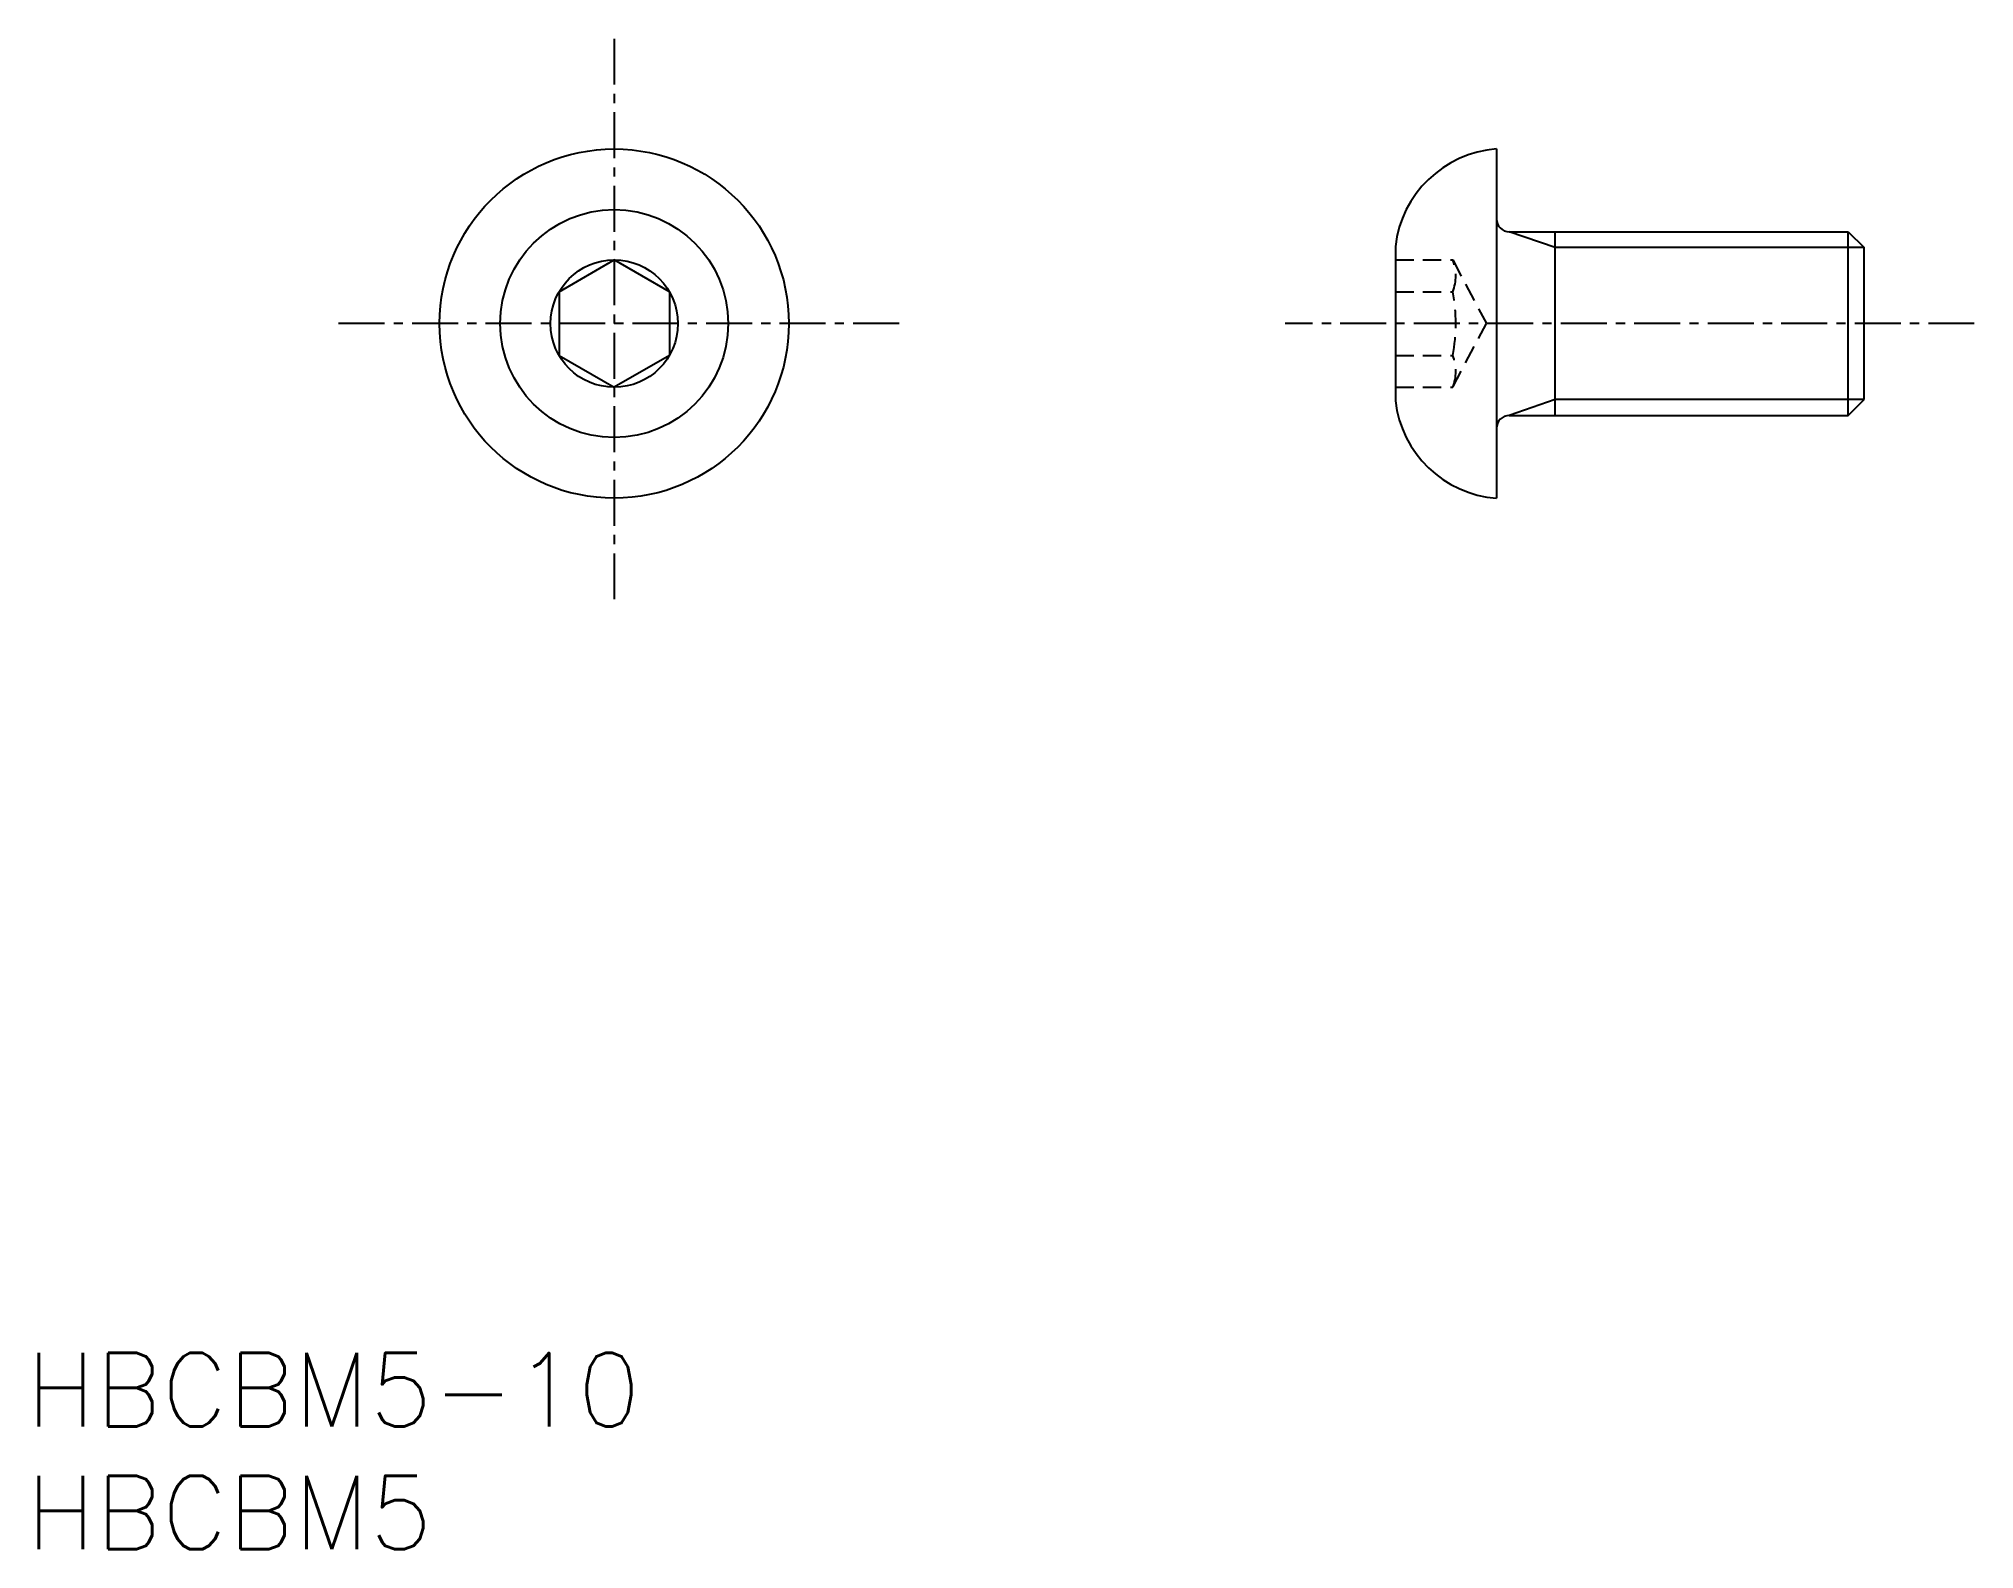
# Model space of a CAD drawing. Extents: x -15.7 to 37, y -33.3 to 7.8.
import ezdxf

# ---------------------------------------------------------------- set-up
doc = ezdxf.new("R2010")
doc.units = 0
doc.linetypes.add('CENTER', pattern=[2, 1.25, -0.25, 0.25, -0.25])
doc.linetypes.add('DASHED', pattern=[0.75, 0.5, -0.25])
doc.layers.get('0').update_dxf_attribs({"linetype": 'CONTINUOUS'})
doc.layers.add('CENTER', color=1, linetype='CENTER')
doc.styles.get("Standard").update_dxf_attribs({"font": 'txt.shx', "bigfont": 'bigfont.shx'})

msp = doc.modelspace()

# ---------------------------------------------------------------- linework, layer by layer
at = {"color": 7, "linetype": 'CONTINUOUS'}
for p, q in [((24, 4.75), (24, 2.85)), ((24, 2.85), (24, -2.85)), ((24.35, 2.5), (33.567, 2.5)), ((25.6, -2.5), (25.6, 2.5)), ((33.567, -2.5), (33.567, 2.5)), ((33.567, 2.5), (34, 2.067)), ((-1.5, 0.866), (0, 1.732)), ((1.5, 0.866), (0, 1.732)), ((21.25, 2.1), (21.25, -2.1)), ((34, -2.067), (34, 2.067)), ((-1.5, 0.866), (-1.5, -0.866)), ((1.5, 0.866), (1.5, -0.866)), ((-1.5, -0.866), (0, -1.732)), ((1.5, -0.866), (0, -1.732)), ((33.567, -2.5), (34, -2.067)), ((24.35, -2.5), (33.567, -2.5)), ((24, -2.85), (24, -4.75))]:
    msp.add_line(p, q, dxfattribs=at)
at = {"color": 3, "linetype": 'CONTINUOUS'}
for p, q in [((25.6, 2.067), (24.35, 2.5)), ((34, 2.067), (25.6, 2.067)), ((25.6, -2.067), (24.35, -2.5)), ((34, -2.067), (25.6, -2.067))]:
    msp.add_line(p, q, dxfattribs=at)
at = {"color": 3, "linetype": 'DASHED'}
for p, q in [((21.25, 1.732), (22.81, 1.732)), ((22.81, 1.732), (23.726, 0)), ((21.25, 0.866), (22.81, 0.866)), ((22.81, -1.732), (23.726, 0)), ((21.25, -0.866), (22.81, -0.866)), ((21.25, -1.732), (22.81, -1.732))]:
    msp.add_line(p, q, dxfattribs=at)
at = {"color": 7, "linetype": 'CONTINUOUS'}
for radius in [4.75, 3.1, 1.732]:
    msp.add_circle((0, 0), radius, dxfattribs=at)
for centre, radius, start, end in [((24.231, 1.759), 3, 94.4074, 173.4708), ((24.35, 2.85), 0.35, 180, 270), ((24.231, -1.759), 3, 186.5292, 265.5926), ((24.35, -2.85), 0.35, 90, 180)]:
    msp.add_arc(centre, radius, start, end, dxfattribs=at)
at = {"color": 3, "linetype": 'DASHED'}
for centre, radius, start, end in [((21.738, 1.299), 1.157, 338.0126, 21.9874), ((18.394, 0), 4.5, 348.9042, 11.0958), ((21.738, -1.299), 1.157, 338.0126, 21.9874)]:
    msp.add_arc(centre, radius, start, end, dxfattribs=at)
at = {"layer": 'CENTER', "color": 1, "linetype": 'CENTER'}
for p, q in [((0, 7.75), (0, -7.75)), ((7.75, 0), (-7.75, 0)), ((37, 0), (18.25, 0))]:
    msp.add_line(p, q, dxfattribs=at)

# ---------------------------------------------------------------- texts
at = {"color": 7, "linetype": 'CONTINUOUS'}
for s, p in [('HBCBM5-10', (-16, -30)), ('HBCBM5', (-16, -33.343))]:
    msp.add_text(s, height=2, dxfattribs=at).set_placement(p)

doc.saveas('drawing.dxf')
